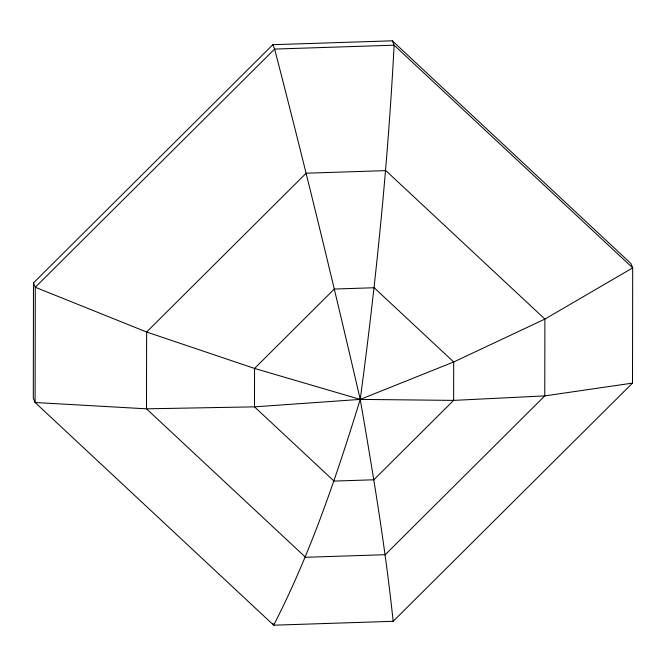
<?xml version="1.0" encoding="UTF-8"?>
<svg xmlns="http://www.w3.org/2000/svg" width="666" height="666" viewBox="0 0 666 666"><rect width="100%" height="100%" fill="white"/><g stroke="black" fill="none" stroke-linecap="round" stroke-linejoin="round"><path stroke-width="1" d="M33.491 282.892L33.3 398.118L35.098 402.497L273.676 625.191L393.165 621.311L632.509 383.108L632.7 267.882L630.902 263.503L392.324 40.809L272.835 44.689L33.491 282.892L35.29 287.271L35.098 402.497L146.495 408.824L254.487 406.851L360.231 399.4L453.621 400.391L544.771 395.895L632.509 383.108M392.324 40.809L394.114 45.188L632.7 267.882L544.896 319.081L453.688 361.979L360.231 399.4L254.554 368.44L146.62 332.009L35.29 287.271L274.633 49.068L394.114 45.188C387.92 163.694 376.04 281.801 360.231 399.4C336.463 476.498 310.622 553.255 273.676 625.191L272.96 623.443M272.835 44.689L274.633 49.068C304.745 165.451 333.125 282.276 360.231 399.4C372.968 473.101 385.314 546.911 393.165 621.311M146.62 332.009L146.495 408.824L305.552 557.284L385.206 554.703L544.771 395.895L544.896 319.081L385.839 170.621L306.185 173.202L146.62 332.009M254.554 368.44L254.487 406.851L334.016 481.085L373.842 479.786L453.621 400.391L453.688 361.979L374.159 287.745L334.332 289.036L254.554 368.44"/></g></svg>
